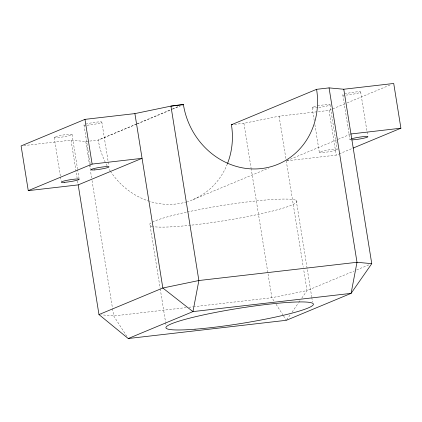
<?xml version="1.0" encoding="UTF-8"?>
<svg xmlns="http://www.w3.org/2000/svg" width="422" height="422" viewBox="0 0 422 422"><rect width="100%" height="100%" fill="white"/><g stroke="black" fill="none" stroke-linecap="round" stroke-linejoin="round"><path stroke-width="0.32" stroke-dasharray="2.11 1.58" d="M286.744 319.755L290.505 314.353M292.008 312.19L298.396 303.007M298.771 302.468L300.274 300.306M301.777 298.148L307.037 290.584L354.216 270.961M136.575 124.026L98.268 140.099L85.787 141.539L71.038 140.167L23.046 145.701M137.182 123.773L171.838 109.229M172.445 108.976L179.746 105.911M234.553 124.385L243.916 123.308L279.095 116.177L329.033 110.406L344.753 103.865M347.169 102.857L391.305 84.479M136.586 124.163L98.268 140.099A72.848 66.602 67.4 0 0 105.627 162.976M137.197 123.91L171.865 109.488M172.471 109.235L180.379 105.943M193.155 199.548L268.571 168.178M286.865 160.645L337.658 139.513M338.265 139.26L350.962 133.974M286.907 160.824L336.197 155.127L338.618 154.12M339.219 153.866L352.523 148.333M356.632 269.953L369.941 264.415M186.255 307.58L113.718 315.946L101.538 314.812M188.866 307.279L192.785 306.831M193.44 306.752L271.852 297.71L307.037 290.584L303.713 269.832M273.978 301.018L271.852 297.71L251.211 168.863M276.099 304.32L283.183 315.334M283.537 315.888L286.369 320.293M126.822 336.323L113.718 315.946L112.574 308.788M360.646 91.917L367.609 135.335M342.822 94.997L349.996 139.714M329.993 104.672L337.162 149.388M329.033 110.406L336.197 155.127M312.169 107.752L314.248 120.713M314.87 124.601L319.343 152.469M296.255 200.471L311.684 296.814M311.789 297.468L312.517 302.025M279.095 116.177L286.153 160.249M286.258 160.898L303.297 267.242M243.916 123.308L251.106 168.209M150.116 225.717L160.128 288.215M160.233 288.864L165.551 322.065M165.656 322.714L166.073 325.32M101.813 122.027L108.765 165.45M83.989 125.107L90.218 163.989M90.324 164.638L90.946 168.526M85.787 141.539L89.432 164.316M89.538 164.97L91.621 177.984M92.038 180.584L112.468 308.139M72.009 134.423L77.511 168.774M77.616 169.422L79.072 178.495M71.038 140.167L77.163 178.406M77.574 181.001L78.197 184.889M54.19 137.503L60.42 176.391M60.52 177.034L61.143 180.927M186.703 201.858A72.848 66.602 67.4 0 1 149.958 201.468M149.346 201.273A72.848 66.602 67.4 0 1 110.733 171.749M110.379 171.221A72.848 66.602 67.4 0 1 108.686 168.536M107.104 165.793A72.848 66.602 67.4 0 1 105.917 163.546M227.326 163.989A72.848 66.602 67.4 0 1 187.299 201.679M85.745 124.126A9.105 0.934 -9.1 0 1 98.753 121.921A9.105 0.934 -9.1 0 1 99.376 123.198A9.105 0.934 -9.1 0 1 86.294 125.255M85.793 125.271A9.105 0.934 -9.1 0 1 84.579 124.527M317.602 105.89A9.105 0.934 -9.1 0 1 330.067 104.751A9.105 0.934 -9.1 0 1 318.225 107.563M317.676 107.626A9.105 0.934 -9.1 0 1 312.111 107.7A9.105 0.934 -9.1 0 1 316.553 106.112M344.579 94.016A9.105 0.934 -9.1 0 1 357.181 91.838A9.105 0.934 -9.1 0 1 358.89 92.893A9.105 0.934 -9.1 0 1 346.288 95.071M344.621 95.166A9.105 0.934 -9.1 0 1 343.413 94.417M187.342 211.981A74.668 7.675 -9.1 0 1 296.893 201.188A74.668 7.675 -9.1 0 1 191.203 225.163M190.538 225.237A74.668 7.675 -9.1 0 1 152.717 226.551M152.041 226.414A74.668 7.675 -9.1 0 1 186.693 212.124M350.613 139.856A9.105 0.934 -9.1 0 1 350.582 139.133M57.656 137.577A9.105 0.934 -9.1 0 0 72.02 134.671A9.105 0.934 -9.1 0 0 59.623 135.641A9.105 0.934 -9.1 0 0 57.656 137.577M322.809 152.548A9.105 0.934 -9.1 0 0 337.173 149.631A9.105 0.934 -9.1 0 0 324.776 150.607A9.105 0.934 -9.1 0 0 322.809 152.548"/><path stroke-width="0.63" d="M343.782 89.242L371.756 263.66L351.083 293.374L286.369 320.293L128.235 338.528L98.97 314.575L78.197 184.889L142.061 158.324L92.128 164.079L28.263 190.644L21.1 145.928L84.964 119.363L134.898 113.602L170.936 106.117L183.391 104.382L183.422 104.677A72.848 66.602 67.4 0 0 261.466 168.552A72.848 66.602 67.4 0 0 316.584 89.327L329.07 87.887L343.782 89.242L393.721 83.472L400.9 128.204L353.13 148.08M182.177 104.893L183.391 104.382M227.563 163.383A72.848 66.602 67.4 0 0 231.435 124.748L316.584 89.327M98.97 314.575L162.834 288.01L198.873 280.524L357.001 262.289L371.756 263.66M128.235 338.528L192.954 311.605L351.083 293.374L357.001 262.289L329.07 87.887M183.422 104.677L170.936 106.117L198.873 280.524L192.954 311.605L162.834 288.01L134.898 113.602M231.435 124.748L232.68 124.601M350.962 133.974L400.9 128.204M28.263 190.644L78.197 184.889M84.964 119.363L92.128 164.079M351.748 138.738A9.105 0.934 -9.1 0 1 364.951 136.512A9.105 0.934 -9.1 0 1 365.009 137.899A9.105 0.934 -9.1 0 1 351.795 139.882M195.017 329.207A74.668 7.675 -9.1 0 0 312.808 305.343A74.668 7.675 -9.1 0 0 211.153 313.298A74.668 7.675 -9.1 0 0 195.017 329.207M64.819 182.299A9.105 0.934 -9.1 0 0 79.183 179.387A9.105 0.934 -9.1 0 0 66.787 180.358A9.105 0.934 -9.1 0 0 64.819 182.299M94.618 169.902A9.105 0.934 -9.1 0 0 108.987 166.991A9.105 0.934 -9.1 0 0 96.585 167.961A9.105 0.934 -9.1 0 0 94.618 169.902"/></g></svg>
